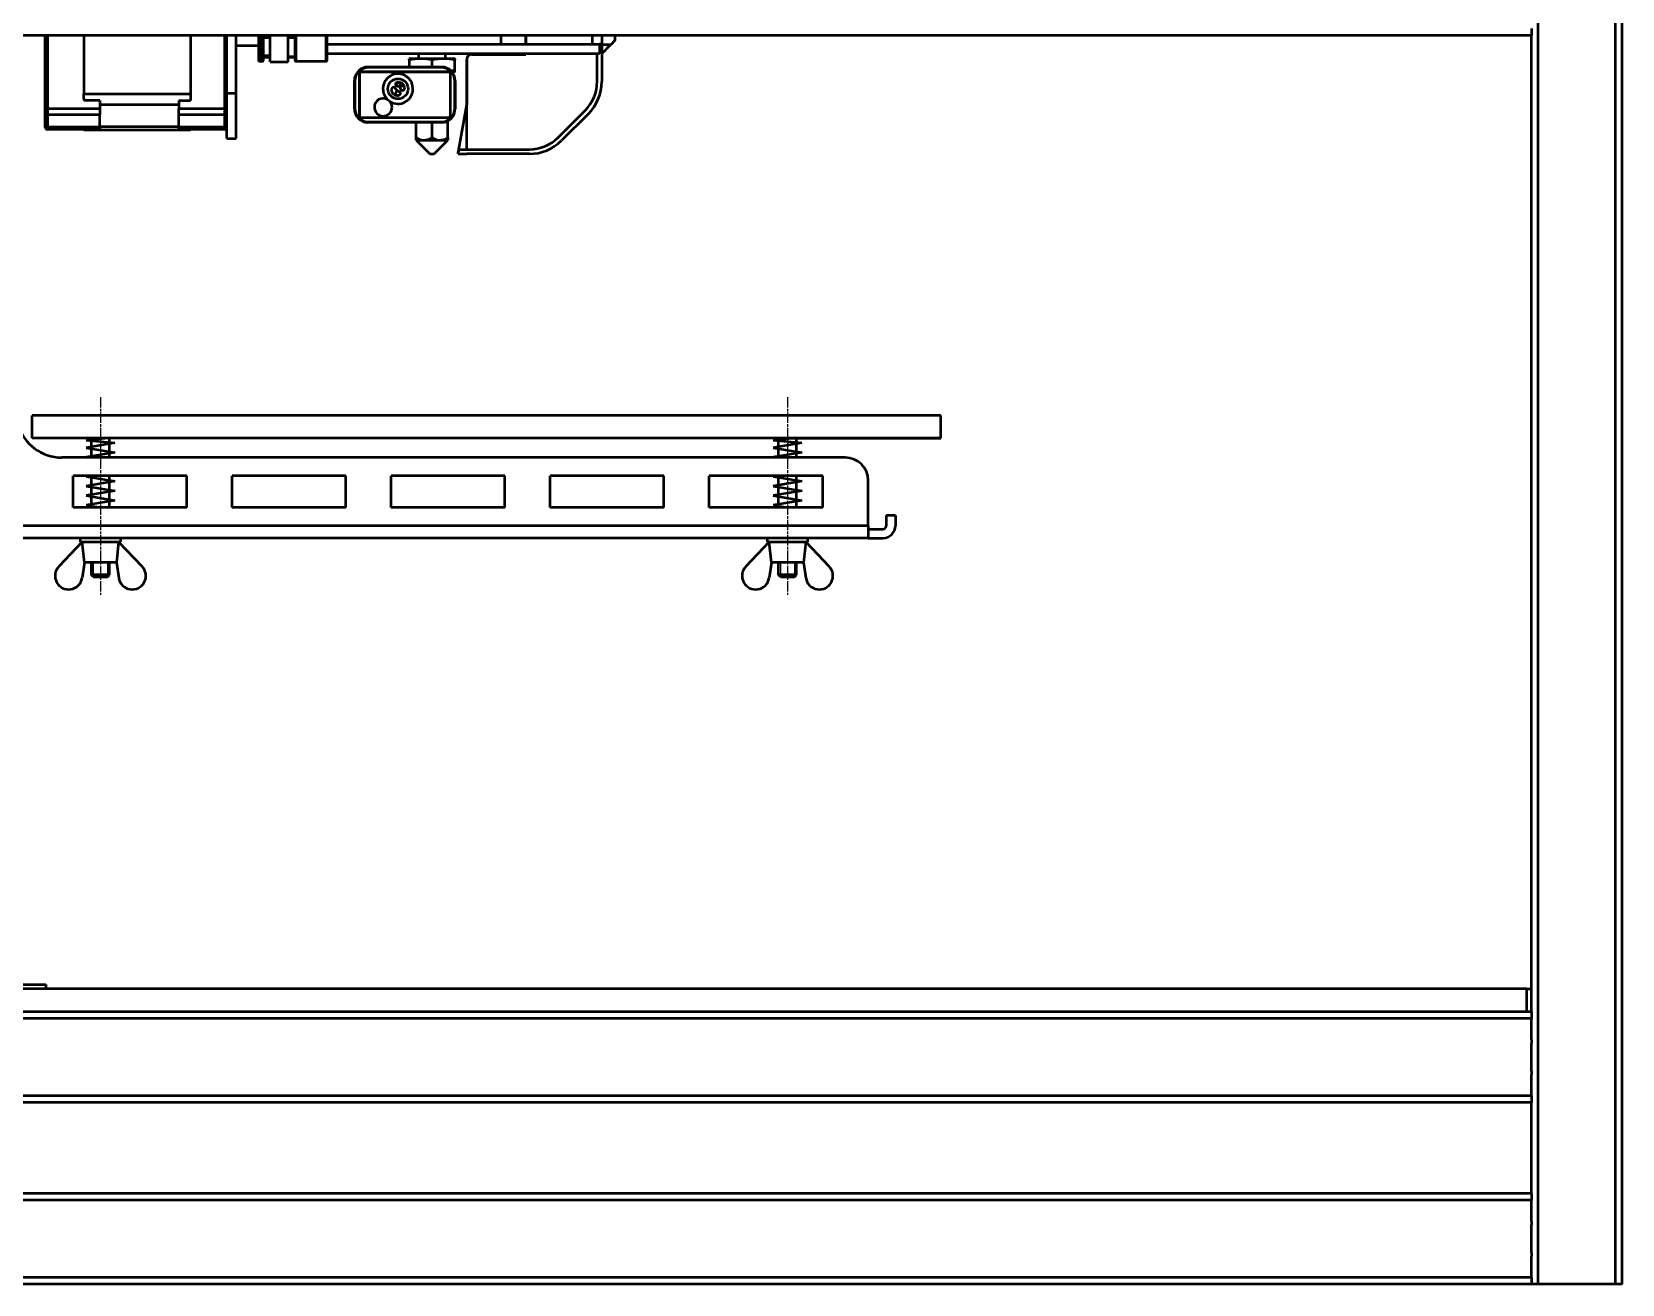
# Model space of a CAD drawing. Header units: millimetres. Extents: x -1615 to 4166, y 5 to 3174.
# Drawn here: x 746.3 to 979.7, y 2038 to 2221.9 of the extents above; entities that cross this region are included whole.
import ezdxf

# ---------------------------------------------------------------- set-up
doc = ezdxf.new("R2010")
doc.units = ezdxf.units.MM
doc.header["$LTSCALE"] = 0.25
doc.linetypes.add('AM_ISO08W050', pattern=[18, 12, -1.5, 3, -1.5])
doc.linetypes.add('AM_ISO08W050x2', pattern=[9, 6, -0.75, 1.5, -0.75])
for name, color, linetype, lineweight in [('AM_0', 7, 'Continuous', 50), ('AM_0N', 7, 'Continuous', 50), ('AM_4N', 3, 'Continuous', 25), ('AM_7N', 4, 'AM_ISO08W050', 25), ('Net dam', 7, 'Continuous', 50)]:
    doc.layers.add(name, color=color, linetype=linetype, lineweight=lineweight)

msp = doc.modelspace()

# ---------------------------------------------------------------- linework, layer by layer
at = {"layer": 'AM_0'}
for p, q in [((754.25, 2161.933), (757.057, 2162.213)), ((754.25, 2161.933), (758.45, 2161.515)), ((758.45, 2161.515), (754.25, 2160.813)), ((855.084, 2161.933), (857.891, 2162.213)), ((855.084, 2161.933), (859.284, 2161.515)), ((859.284, 2161.515), (855.084, 2160.813)), ((754.25, 2160.813), (758.45, 2160.111)), ((758.45, 2160.111), (754.25, 2159.408)), ((754.25, 2159.408), (754.473, 2159.371)), ((855.084, 2160.813), (859.284, 2160.111)), ((859.284, 2160.111), (855.084, 2159.408)), ((855.084, 2159.408), (855.307, 2159.371)), ((754.876, 2156.704), (754.25, 2156.6)), ((855.709, 2156.704), (855.084, 2156.6)), ((754.25, 2156.6), (758.45, 2155.898)), ((758.45, 2155.898), (754.25, 2155.196)), ((754.25, 2155.196), (758.45, 2154.493)), ((758.45, 2154.493), (754.25, 2153.791)), ((855.084, 2156.6), (859.284, 2155.898)), ((859.284, 2155.898), (855.084, 2155.196)), ((855.084, 2155.196), (859.284, 2154.493)), ((859.284, 2154.493), (855.084, 2153.791)), ((754.25, 2153.791), (758.45, 2153.089)), ((758.45, 2153.089), (754.25, 2152.387)), ((754.25, 2152.387), (756.35, 2152.036)), ((855.084, 2153.791), (859.284, 2153.089)), ((859.284, 2153.089), (855.084, 2152.387)), ((855.084, 2152.387), (857.184, 2152.036))]:
    msp.add_line(p, q, dxfattribs=at)
at = {"layer": 'AM_0N'}
for p, q in [((755.017, 2159.371), (755.017, 2162.213)), ((757.684, 2159.371), (757.684, 2162.213)), ((855.85, 2159.371), (855.85, 2162.213)), ((858.517, 2159.371), (858.517, 2162.213)), ((755.017, 2152.038), (755.017, 2156.704)), ((757.684, 2152.038), (757.684, 2156.704)), ((855.85, 2152.038), (855.85, 2156.704)), ((858.517, 2152.038), (858.517, 2156.704)), ((753.35, 2147.547), (753.35, 2147.013)), ((759.35, 2147.013), (759.35, 2147.547)), ((854.184, 2147.547), (854.184, 2147.013)), ((860.184, 2147.013), (860.184, 2147.547)), ((753.684, 2147.013), (750.235, 2143.393)), ((753.35, 2147.013), (759.35, 2147.013)), ((754.017, 2143.947), (753.684, 2147.013)), ((759.017, 2147.013), (758.684, 2143.947)), ((759.017, 2147.013), (762.465, 2143.393)), ((854.517, 2147.013), (851.069, 2143.393)), ((854.184, 2147.013), (860.184, 2147.013)), ((854.85, 2143.947), (854.517, 2147.013)), ((859.85, 2147.013), (859.517, 2143.947)), ((859.85, 2147.013), (863.299, 2143.393)), ((754.017, 2143.947), (753.659, 2141.699)), ((758.684, 2143.947), (754.017, 2143.947)), ((755.017, 2142.166), (755.017, 2143.947)), ((757.684, 2142.166), (757.684, 2143.947)), ((758.684, 2143.947), (759.042, 2141.699)), ((854.85, 2143.947), (854.492, 2141.699)), ((859.517, 2143.947), (854.85, 2143.947)), ((855.85, 2142.166), (855.85, 2143.947)), ((858.517, 2142.166), (858.517, 2143.947)), ((859.517, 2143.947), (859.875, 2141.699)), ((757.684, 2142.166), (755.017, 2142.166)), ((755.303, 2141.88), (755.017, 2142.166)), ((755.303, 2141.88), (757.397, 2141.88)), ((757.397, 2141.88), (757.684, 2142.166)), ((858.517, 2142.166), (855.85, 2142.166)), ((856.137, 2141.88), (855.85, 2142.166)), ((856.137, 2141.88), (858.231, 2141.88)), ((858.231, 2141.88), (858.517, 2142.166))]:
    msp.add_line(p, q, dxfattribs=at)
for centre, start, end in [((751.684, 2142.013), 136.39718, 350.94546), ((761.017, 2142.013), 189.05454, 43.60282), ((852.517, 2142.013), 136.39718, 350.94546), ((861.85, 2142.013), 189.05454, 43.60282)]:
    msp.add_arc(centre, 2, start, end, dxfattribs=at)
at = {"layer": 'AM_4N'}
for p, q in [((755.303, 2143.947), (755.303, 2141.88)), ((757.397, 2143.947), (757.397, 2141.88)), ((856.137, 2143.947), (856.137, 2141.88)), ((858.231, 2143.947), (858.231, 2141.88))]:
    msp.add_line(p, q, dxfattribs=at)
at = {"layer": 'AM_7N', "linetype": 'AM_ISO08W050x2'}
for p, q in [((756.35, 2168.213), (756.35, 2139.213)), ((857.184, 2168.213), (857.184, 2139.213))]:
    msp.add_line(p, q, dxfattribs=at)
at = {"layer": 'Net dam'}
for p, q in [((967.35, 2038.034), (967.35, 2278.034)), ((978.684, 2038.034), (978.684, 2278.034)), ((979.684, 2038.034), (979.684, 2242.367)), ((966.35, 2222.367), (966.35, 2221.367)), ((721.684, 2221.367), (966.35, 2221.367)), ((748.248, 2210.621), (748.248, 2221.367)), ((748.582, 2221.367), (748.582, 2210.621)), ((753.915, 2221.367), (753.915, 2212.781)), ((769.582, 2221.367), (769.582, 2212.781)), ((774.582, 2210.621), (774.582, 2221.367)), ((774.915, 2212.869), (774.915, 2221.367)), ((776.248, 2212.869), (776.248, 2221.367)), ((776.248, 2219.869), (779.582, 2219.869)), ((779.582, 2217.636), (779.582, 2221.367)), ((779.682, 2221.367), (779.682, 2217.536)), ((780.148, 2217.536), (780.148, 2221.367)), ((780.248, 2221.367), (780.248, 2217.636)), ((780.248, 2221.123), (781.248, 2221.123)), ((780.248, 2221.008), (781.248, 2221.008)), ((781.248, 2217.474), (781.248, 2221.367)), ((783.915, 2217.474), (783.915, 2221.367)), ((783.915, 2221.123), (784.915, 2221.123)), ((783.915, 2221.008), (784.915, 2221.008)), ((784.915, 2220), (784.915, 2221.367)), ((784.915, 2217.636), (784.915, 2220)), ((785.015, 2221.367), (785.015, 2219.961)), ((785.015, 2219.961), (785.015, 2217.536)), ((789.482, 2219.961), (789.482, 2221.367)), ((789.482, 2217.536), (789.482, 2219.961)), ((789.582, 2221.367), (789.582, 2220)), ((789.582, 2220.034), (829.582, 2220.034)), ((789.582, 2220), (789.582, 2217.636)), ((815.115, 2221.367), (815.115, 2220.034)), ((818.777, 2221.367), (818.777, 2220.034)), ((818.78, 2220.034), (818.78, 2221.367)), ((828.58, 2220.034), (828.58, 2221.367)), ((829.582, 2220.034), (829.582, 2218.7)), ((829.913, 2220.034), (829.582, 2220.034)), ((829.911, 2220.034), (829.911, 2214.555)), ((829.913, 2221.367), (829.913, 2220.034)), ((829.913, 2221.367), (829.913, 2219.967)), ((831.246, 2219.967), (829.913, 2219.967)), ((831.913, 2220.634), (831.246, 2219.967)), ((831.913, 2220.634), (831.913, 2221.367)), ((966.35, 2078.034), (966.35, 2221.367)), ((779.682, 2217.536), (780.148, 2217.536)), ((780.248, 2218.368), (781.248, 2218.368)), ((780.248, 2218.235), (781.248, 2218.235)), ((780.248, 2218.167), (781.248, 2218.167)), ((781.248, 2217.474), (783.915, 2217.474)), ((783.915, 2218.235), (784.915, 2218.235)), ((783.915, 2218.167), (784.915, 2218.167)), ((785.015, 2217.536), (789.482, 2217.536)), ((789.582, 2218.7), (829.582, 2218.7)), ((801.867, 2217.967), (801.682, 2217.906)), ((801.682, 2217.738), (801.682, 2216.7)), ((801.867, 2217.967), (805.015, 2217.967)), ((803.015, 2218.7), (803.015, 2217.967)), ((805.015, 2217.967), (808.163, 2217.967)), ((805.015, 2216.7), (805.015, 2217.738)), ((807.015, 2217.967), (807.015, 2218.7)), ((808.348, 2217.906), (808.163, 2217.967)), ((808.348, 2216.196), (808.348, 2217.738)), ((810.111, 2217.794), (810.11, 2217.794)), ((810.11, 2217.794), (810.11, 2211.162)), ((810.111, 2211.162), (810.111, 2217.794)), ((810.85, 2218.534), (810.851, 2218.534)), ((810.851, 2218.534), (818.778, 2218.534)), ((818.777, 2218.7), (818.777, 2218.534)), ((818.778, 2218.534), (818.778, 2218.7)), ((829.245, 2214.555), (829.245, 2218.7)), ((829.913, 2218.634), (829.911, 2218.634)), ((794.348, 2215.967), (794.348, 2209.3)), ((807.682, 2215.967), (794.348, 2215.967)), ((794.348, 2209.434), (794.348, 2215.834)), ((794.482, 2215.967), (807.548, 2215.967)), ((806.415, 2216.7), (795.615, 2216.7)), ((806.348, 2216.634), (795.682, 2216.634)), ((807.682, 2215.967), (807.682, 2209.3)), ((807.682, 2215.834), (807.682, 2209.434)), ((808.348, 2216.196), (807.784, 2216.138)), ((807.963, 2215.967), (808.163, 2215.967)), ((808.163, 2215.967), (808.348, 2216.027)), ((753.915, 2212.781), (769.582, 2212.781)), ((753.915, 2212.058), (753.915, 2212.781)), ((769.582, 2212.781), (769.582, 2212.058)), ((774.915, 2206.202), (774.915, 2212.869)), ((774.915, 2212.869), (776.248, 2212.869)), ((776.248, 2206.202), (776.248, 2212.869)), ((793.615, 2210.567), (793.615, 2214.7)), ((793.682, 2214.634), (793.682, 2210.634)), ((800.009, 2213.163), (799.683, 2213.447)), ((808.348, 2210.634), (808.348, 2214.634)), ((808.415, 2214.7), (808.415, 2210.567)), ((748.248, 2209.914), (748.248, 2210.621)), ((748.582, 2210.621), (756.248, 2210.621)), ((748.582, 2210.621), (748.582, 2209.678)), ((753.915, 2212.058), (753.915, 2211.775)), ((756.248, 2211.775), (753.915, 2211.775)), ((756.248, 2211.775), (756.248, 2210.621)), ((767.848, 2211.16), (756.248, 2211.16)), ((756.248, 2210.621), (756.248, 2209.678)), ((767.848, 2211.775), (767.848, 2210.621)), ((767.848, 2211.775), (769.582, 2211.775)), ((767.848, 2210.621), (774.582, 2210.621)), ((767.848, 2209.678), (767.848, 2210.621)), ((769.582, 2212.058), (769.582, 2211.775)), ((774.582, 2209.678), (774.582, 2210.621)), ((798.841, 2211.64), (798.453, 2211.951)), ((808.956, 2204.614), (810.11, 2211.162)), ((808.957, 2204.614), (810.111, 2211.162)), ((810.111, 2211.162), (810.11, 2211.162)), ((810.111, 2204.614), (810.111, 2211.162)), ((748.248, 2208.162), (748.248, 2209.914)), ((748.248, 2207.869), (748.248, 2208.162)), ((756.248, 2209.678), (748.582, 2209.678)), ((748.582, 2209.678), (748.582, 2207.926)), ((756.248, 2207.926), (756.248, 2209.678)), ((774.582, 2209.678), (767.848, 2209.678)), ((767.848, 2207.926), (767.848, 2209.678)), ((774.582, 2207.926), (774.582, 2209.678)), ((794.348, 2209.3), (807.682, 2209.3)), ((794.482, 2209.3), (807.548, 2209.3)), ((806.415, 2208.567), (795.615, 2208.567)), ((795.682, 2208.634), (806.348, 2208.634)), ((802.682, 2206.328), (802.682, 2208.567)), ((805.015, 2206.328), (805.015, 2208.567)), ((807.348, 2206.328), (807.348, 2208.798)), ((823.546, 2206.371), (827.487, 2210.312)), ((827.959, 2209.841), (824.017, 2205.899)), ((748.582, 2207.926), (756.248, 2207.926)), ((748.582, 2207.926), (748.582, 2207.536)), ((756.248, 2207.536), (748.582, 2207.536)), ((753.915, 2207.436), (753.915, 2207.536)), ((769.582, 2207.436), (753.915, 2207.436)), ((756.248, 2207.985), (767.848, 2207.985)), ((756.248, 2207.926), (756.248, 2207.536)), ((767.848, 2207.926), (774.582, 2207.926)), ((767.848, 2207.536), (767.848, 2207.926)), ((774.582, 2207.536), (767.848, 2207.536)), ((769.582, 2207.536), (769.582, 2207.436)), ((774.582, 2207.536), (774.582, 2207.926)), ((774.915, 2206.202), (776.248, 2206.202)), ((802.682, 2206.328), (802.682, 2206.292)), ((802.967, 2205.967), (802.682, 2206.292)), ((802.682, 2205.967), (804.682, 2203.967)), ((802.682, 2205.967), (802.967, 2205.967)), ((802.967, 2205.967), (803.848, 2205.967)), ((803.848, 2205.967), (806.182, 2205.967)), ((805.348, 2203.967), (807.348, 2205.967)), ((806.182, 2205.967), (807.348, 2205.967)), ((804.682, 2203.967), (805.015, 2203.967)), ((805.015, 2203.967), (805.348, 2203.967)), ((808.839, 2203.947), (808.838, 2203.947)), ((808.839, 2203.947), (810.111, 2203.947)), ((808.957, 2204.614), (810.111, 2204.614)), ((810.111, 2204.614), (819.303, 2204.614)), ((819.303, 2203.947), (810.111, 2203.947)), ((746.35, 2162.213), (746.35, 2165.547)), ((753.017, 2165.547), (746.35, 2165.547)), ((873.017, 2165.547), (753.017, 2165.547)), ((879.684, 2165.547), (873.017, 2165.547)), ((879.684, 2162.213), (879.684, 2165.547)), ((753.017, 2162.213), (746.35, 2162.213)), ((756.35, 2162.213), (746.35, 2162.213)), ((873.017, 2162.213), (753.017, 2162.213)), ((756.35, 2162.213), (756.35, 2162.213)), ((857.184, 2162.213), (879.684, 2162.213)), ((879.684, 2162.213), (873.017, 2162.213)), ((865.684, 2159.371), (750.683, 2159.371)), ((752.35, 2152.038), (752.35, 2156.704)), ((769.017, 2156.704), (752.35, 2156.704)), ((769.017, 2152.038), (769.017, 2156.704)), ((775.684, 2152.038), (775.684, 2156.704)), ((792.35, 2156.704), (775.684, 2156.704)), ((792.35, 2152.038), (792.35, 2156.704)), ((799.017, 2152.038), (799.017, 2156.704)), ((815.684, 2156.704), (799.017, 2156.704)), ((815.684, 2152.038), (815.684, 2156.704)), ((822.35, 2152.038), (822.35, 2156.704)), ((839.017, 2156.704), (822.35, 2156.704)), ((839.017, 2152.038), (839.017, 2156.704)), ((862.35, 2156.704), (845.684, 2156.704)), ((845.684, 2152.038), (845.684, 2156.704)), ((862.35, 2152.038), (862.35, 2156.704)), ((869.017, 2149.371), (869.017, 2156.038)), ((769.017, 2152.038), (752.35, 2152.038)), ((792.35, 2152.038), (775.684, 2152.038)), ((815.684, 2152.038), (799.017, 2152.038)), ((839.017, 2152.038), (822.35, 2152.038)), ((862.35, 2152.038), (845.684, 2152.038)), ((873.017, 2150.88), (871.684, 2150.88)), ((871.684, 2150.88), (871.684, 2149.371)), ((873.017, 2150.88), (873.017, 2149.371)), ((869.017, 2149.371), (721.684, 2149.371)), ((869.017, 2147.547), (721.684, 2147.547)), ((869.017, 2149.371), (869.017, 2147.547)), ((869.017, 2148.88), (870.35, 2148.88)), ((869.017, 2147.547), (870.35, 2147.547)), ((870.35, 2148.88), (871.193, 2148.88)), ((870.35, 2147.547), (871.193, 2147.547)), ((741.684, 2082.034), (748.35, 2082.034)), ((748.35, 2082.034), (748.35, 2081.367)), ((965.684, 2081.367), (722.35, 2081.367)), ((965.684, 2078.034), (965.684, 2081.367)), ((965.684, 2081.367), (966.35, 2081.367)), ((965.684, 2078.034), (722.35, 2078.034)), ((966.35, 2078.034), (965.684, 2078.034)), ((966.35, 2078.034), (966.35, 2077.034)), ((966.35, 2077.034), (721.684, 2077.034)), ((966.35, 2073.9), (966.35, 2077.034)), ((966.35, 2073.9), (966.35, 2073.767)), ((966.35, 2073.767), (966.35, 2073.634)), ((966.35, 2073.634), (966.35, 2073.567)), ((966.35, 2073.567), (966.35, 2073.434)), ((966.35, 2069.3), (966.35, 2073.434)), ((966.35, 2069.3), (966.35, 2069.167)), ((966.35, 2069.167), (966.35, 2069.1)), ((966.35, 2069.1), (966.35, 2068.967)), ((966.35, 2068.967), (966.35, 2068.834)), ((966.35, 2065.7), (966.35, 2068.834)), ((966.35, 2065.7), (721.684, 2065.7)), ((966.35, 2065.7), (966.35, 2064.7)), ((966.35, 2064.7), (721.684, 2064.7)), ((966.35, 2051.367), (966.35, 2064.7)), ((966.35, 2051.367), (721.684, 2051.367)), ((966.35, 2050.367), (721.684, 2050.367)), ((966.35, 2051.367), (966.35, 2050.367)), ((966.35, 2047.234), (966.35, 2050.367)), ((966.35, 2047.234), (966.35, 2047.1)), ((966.35, 2047.1), (966.35, 2046.967)), ((966.35, 2046.967), (966.35, 2046.9)), ((966.35, 2046.9), (966.35, 2046.767)), ((966.35, 2042.634), (966.35, 2046.767)), ((966.35, 2042.634), (966.35, 2042.5)), ((966.35, 2042.5), (966.35, 2042.434)), ((966.35, 2042.434), (966.35, 2042.3)), ((966.35, 2042.3), (966.35, 2042.167)), ((966.35, 2039.034), (966.35, 2042.167)), ((966.35, 2039.034), (721.684, 2039.034)), ((966.35, 2038.034), (721.684, 2038.034)), ((966.35, 2039.034), (966.35, 2038.034)), ((967.35, 2038.034), (966.35, 2038.034)), ((970.484, 2038.034), (967.35, 2038.034)), ((970.617, 2038.034), (970.484, 2038.034)), ((970.75, 2038.034), (970.617, 2038.034)), ((970.817, 2038.034), (970.75, 2038.034)), ((970.95, 2038.034), (970.817, 2038.034)), ((971.676, 2038.034), (970.95, 2038.034)), ((974.358, 2038.034), (971.676, 2038.034)), ((975.084, 2038.034), (974.358, 2038.034)), ((975.217, 2038.034), (975.084, 2038.034)), ((975.284, 2038.034), (975.217, 2038.034)), ((975.417, 2038.034), (975.284, 2038.034)), ((975.55, 2038.034), (975.417, 2038.034)), ((978.684, 2038.034), (975.55, 2038.034)), ((979.684, 2038.034), (978.684, 2038.034))]:
    msp.add_line(p, q, dxfattribs=at)
at = {"layer": 'Net dam', "flags": 128}
msp.add_lwpolyline([(829.913, 2219.967), (829.913, 2219.707), (829.913, 2219.457), (829.913, 2219.226), (829.913, 2219.024), (829.913, 2218.858), (829.913, 2218.735), (829.913, 2218.659), (829.913, 2218.634)], dxfattribs=at)
at = {"layer": 'Net dam'}
msp.add_circle((800.015, 2213.5), 1.483, dxfattribs=at)
for centre, radius, start, end in [((779.682, 2217.636), 0.1, 180, 270), ((780.148, 2217.636), 0.1, 270, 0), ((785.015, 2217.636), 0.1, 180, 270), ((789.482, 2217.636), 0.1, 270, 0), ((810.85, 2217.794), 0.74, 90, 180.00541), ((810.851, 2217.794), 0.74, 90, 180), ((795.615, 2214.7), 2, 90, 180), ((795.682, 2214.634), 2, 90, 180), ((794.482, 2215.834), 0.133, 90, 180), ((800.015, 2213.5), 2.2, 360, 180), ((806.348, 2214.634), 2, 0, 90), ((806.415, 2214.7), 2, 0, 90), ((807.548, 2215.834), 0.133, 0, 90), ((800.015, 2213.5), 2.2, 180, 224.76049), ((800.015, 2213.5), 2.2, 237.74758, 360), ((799.354, 2213.397), 0.332, 5.97023, 189.43197), ((800.682, 2213.605), 0.333, 180.01648, 6.10796), ((823.245, 2214.555), 6, 315, 0), ((823.245, 2214.555), 6.667, 315, 0.00054), ((795.615, 2210.567), 2, 180, 270), ((795.682, 2210.634), 2, 180, 270), ((797.848, 2210.8), 1.3, 62.28767, 180), ((797.848, 2210.8), 1.3, 180, 0), ((797.848, 2210.8), 1.3, 0, 40.2204), ((806.348, 2210.634), 2, 270, 0), ((806.415, 2210.567), 2, 270, 0), ((794.482, 2209.434), 0.133, 180, 270), ((807.548, 2209.434), 0.133, 270, 0), ((748.582, 2207.869), 0.333, 180, 270), ((774.582, 2207.869), 0.333, 270, 0), ((819.303, 2210.614), 6, 270, 315), ((819.303, 2210.614), 6.667, 270, 315), ((750.683, 2166.038), 6.667, 196.27023, 270), ((865.684, 2156.038), 3.333, 0, 90), ((871.193, 2149.371), 1.824, 270, 0), ((871.193, 2149.371), 0.491, 270, 0)]:
    msp.add_arc(centre, radius, start, end, dxfattribs=at)
for centre, major_axis, ratio, start_param, end_param in [((831.246, 2219.967), (1.333, 1.333), 0.0000315, 3.1416241, 4.7124205), ((808.956, 2204.614), (0.118, 0.667), 0.0000611, 1.5708071, 3.1416034), ((808.957, 2204.614), (0.118, 0.667), 0.0000611, 3.1416034, 4.7123997)]:
    msp.add_ellipse(centre, major_axis=major_axis, ratio=ratio, start_param=start_param, end_param=end_param, dxfattribs=at)
for points, knots in [([(805.015, 2217.738), (804.468, 2217.821), (803.357, 2217.991), (802.245, 2217.823), (801.682, 2217.738)], [0, 0, 0, 0, 0.4928913, 1, 1, 1, 1]), ([(801.682, 2217.738), (801.682, 2217.743), (801.682, 2217.846), (801.682, 2217.876), (801.682, 2217.904)], [0, 0, 0, 0, 0.0542041, 1, 1, 1, 1]), ([(808.348, 2217.738), (807.801, 2217.821), (806.69, 2217.991), (805.579, 2217.823), (805.015, 2217.738)], [0, 0, 0, 0, 0.4928888, 1, 1, 1, 1]), ([(808.348, 2217.904), (808.348, 2217.905), (808.348, 2217.958), (808.348, 2217.847), (808.348, 2217.738)], [0, 0, 0, 0, 0.0129594, 1, 1, 1, 1]), ([(808.348, 2216.03), (808.348, 2216.029), (808.348, 2215.975), (808.348, 2216.086), (808.348, 2216.196)], [0, 0, 0, 0, 0.012961, 1, 1, 1, 1]), ([(799.023, 2213.351), (799.06, 2213.22), (799.14, 2212.935), (799.507, 2212.579), (799.844, 2212.531), (800.025, 2212.504)], [0, 0, 0, 0, 0.2787996, 0.6121375, 1, 1, 1, 1]), ([(799.683, 2212.829), (799.688, 2212.792), (799.698, 2212.718), (799.758, 2212.621), (799.844, 2212.547), (799.95, 2212.505), (800.063, 2212.501), (800.17, 2212.534), (800.259, 2212.6), (800.32, 2212.693), (800.339, 2212.772), (800.341, 2212.817), (800.341, 2212.827), (800.341, 2212.833), (800.34, 2212.873), (800.325, 2212.949), (800.266, 2213.046), (800.179, 2213.12), (800.074, 2213.162), (799.961, 2213.166), (799.854, 2213.133), (799.765, 2213.067), (799.704, 2212.974), (799.682, 2212.889), (799.683, 2212.841), (799.683, 2212.829)], [0, 0, 0, 0, 0.0536855, 0.1073697, 0.1610582, 0.2147348, 0.2684249, 0.3221169, 0.3757999, 0.4294846, 0.4831734, 0.4915852, 0.4957929, 0.4978959, 0.5, 0.5536849, 0.6073691, 0.6610554, 0.7147431, 0.7684332, 0.8221252, 0.8758083, 0.9294929, 0.9831817, 1, 1, 1, 1]), ([(800.353, 2214.171), (800.348, 2214.208), (800.338, 2214.282), (800.277, 2214.38), (800.191, 2214.454), (800.085, 2214.495), (799.972, 2214.5), (799.865, 2214.467), (799.776, 2214.4), (799.715, 2214.307), (799.694, 2214.223), (799.693, 2214.138), (799.711, 2214.052), (799.769, 2213.954), (799.856, 2213.88), (799.962, 2213.839), (800.074, 2213.834), (800.181, 2213.867), (800.271, 2213.934), (800.332, 2214.027), (800.353, 2214.111), (800.353, 2214.159), (800.353, 2214.171)], [0, 0, 0, 0, 0.0536836, 0.1073665, 0.161066, 0.2147524, 0.2684411, 0.3221319, 0.3758136, 0.429497, 0.4831844, 0.5000023, 0.5536865, 0.6073691, 0.6610562, 0.7147492, 0.7684379, 0.8221287, 0.8758104, 0.9294948, 0.9831813, 1, 1, 1, 1]), ([(801.014, 2213.64), (800.992, 2213.735), (800.947, 2213.941), (800.691, 2214.298), (800.219, 2214.468), (799.812, 2214.277), (799.759, 2214.106), (799.733, 2214.019)], [0, 0, 0, 0, 0.2048647, 0.4425282, 0.7095647, 0.8518812, 1, 1, 1, 1]), ([(800.348, 2213.605), (800.352, 2213.642), (800.359, 2213.717), (800.416, 2213.816), (800.5, 2213.892), (800.605, 2213.936), (800.718, 2213.941), (800.817, 2213.916), (800.866, 2213.878), (800.886, 2213.862)], [0, 0, 0, 0, 0.1500973, 0.3001998, 0.4500445, 0.5998773, 0.749954, 0.9006398, 1, 1, 1, 1]), ([(802.682, 2206.328), (803.015, 2206.164), (803.395, 2205.978), (803.799, 2205.968), (803.848, 2205.967)], [0, 0, 0, 0, 0.8790461, 1, 1, 1, 1]), ([(802.682, 2205.967), (802.682, 2205.996), (802.682, 2206.042), (802.682, 2206.226), (802.682, 2206.292)], [0, 0, 0, 0, 0.64145, 1, 1, 1, 1]), ([(803.848, 2205.967), (804.094, 2205.997), (804.501, 2206.046), (804.87, 2206.248), (805.015, 2206.328)], [0, 0, 0, 0, 0.6046466, 1, 1, 1, 1]), ([(805.015, 2206.328), (805.349, 2206.164), (805.728, 2205.978), (806.133, 2205.968), (806.182, 2205.967)], [0, 0, 0, 0, 0.8790705, 1, 1, 1, 1]), ([(806.182, 2205.967), (806.428, 2205.997), (806.835, 2206.046), (807.203, 2206.248), (807.348, 2206.328)], [0, 0, 0, 0, 0.6046466, 1, 1, 1, 1]), ([(807.348, 2206.328), (807.348, 2206.164), (807.348, 2205.978), (807.348, 2205.968), (807.348, 2205.967)], [0, 0, 0, 0, 0.8790416, 1, 1, 1, 1])]:
    msp.add_open_spline(points, degree=3, knots=knots, dxfattribs=at)

doc.saveas('drawing.dxf')
